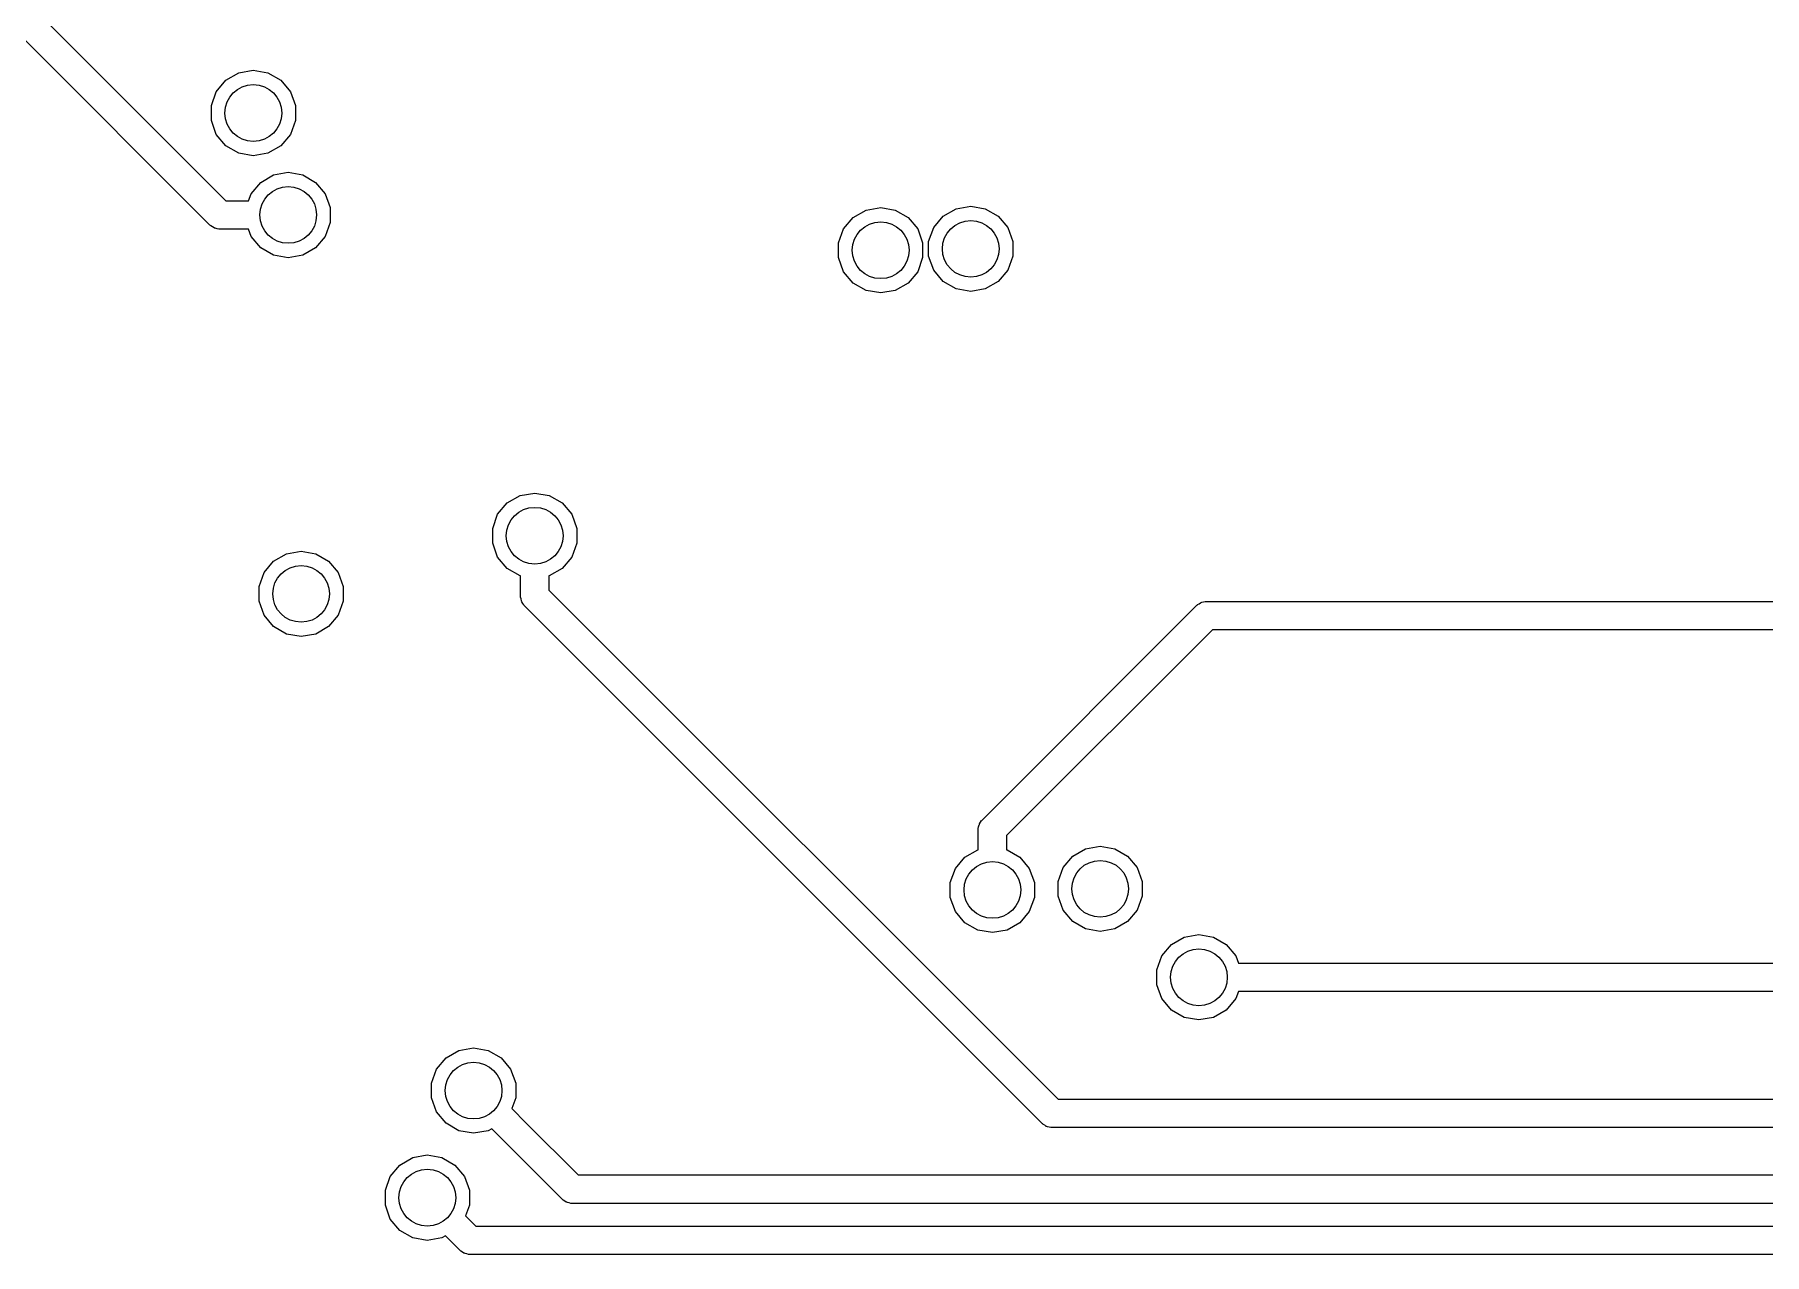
# Model space of a CAD drawing. Extents: x 85.4 to 167.1, y -165.3 to -88.8.
# Drawn here: x 119.91 to 132.11, y -124.92 to -116.32 of the extents above; entities that cross this region are included whole.
import ezdxf

# ---------------------------------------------------------------- set-up
doc = ezdxf.new("R2010")
doc.units = 0
doc.header["$MEASUREMENT"] = 0
doc.layers.add('BLACK', color=7, linetype='CONTINUOUS')

msp = doc.modelspace()

# ---------------------------------------------------------------- linework, layer by layer
at = {"layer": 'Black'}
for p, q in [((119.983, -116.214), (121.262, -117.493)), ((121.15, -117.664), (119.842, -116.356)), ((121.263, -116.643), (121.353, -116.591)), ((121.353, -116.591), (121.456, -116.573)), ((121.456, -116.573), (121.559, -116.591)), ((121.559, -116.591), (121.65, -116.643)), ((121.16, -116.822), (121.195, -116.724)), ((121.195, -116.724), (121.263, -116.643)), ((121.65, -116.643), (121.717, -116.724)), ((121.717, -116.724), (121.753, -116.822)), ((121.16, -116.926), (121.16, -116.822)), ((121.753, -116.822), (121.753, -116.926)), ((121.195, -117.025), (121.16, -116.926)), ((121.753, -116.926), (121.717, -117.025)), ((121.263, -117.105), (121.195, -117.025)), ((121.353, -117.157), (121.263, -117.105)), ((121.65, -117.105), (121.559, -117.157)), ((121.717, -117.025), (121.65, -117.105)), ((121.456, -117.175), (121.353, -117.157)), ((121.559, -117.157), (121.456, -117.175)), ((121.508, -117.363), (121.599, -117.31)), ((121.599, -117.31), (121.702, -117.292)), ((121.702, -117.292), (121.805, -117.31)), ((121.805, -117.31), (121.895, -117.363)), ((121.422, -117.493), (121.441, -117.443)), ((121.441, -117.443), (121.508, -117.363)), ((121.895, -117.363), (121.962, -117.443)), ((121.962, -117.443), (121.998, -117.541)), ((121.262, -117.493), (121.422, -117.493)), ((121.998, -117.541), (121.998, -117.646)), ((125.686, -117.611), (125.777, -117.559)), ((125.777, -117.559), (125.88, -117.541)), ((125.88, -117.541), (125.983, -117.559)), ((125.983, -117.559), (126.073, -117.611)), ((126.321, -117.601), (126.412, -117.549)), ((126.412, -117.549), (126.515, -117.53)), ((126.515, -117.53), (126.618, -117.549)), ((126.618, -117.549), (126.708, -117.601)), ((121.154, -117.667), (121.15, -117.664)), ((121.157, -117.67), (121.154, -117.667)), ((121.168, -117.677), (121.157, -117.67)), ((121.179, -117.684), (121.168, -117.677)), ((121.183, -117.685), (121.179, -117.684)), ((121.187, -117.687), (121.183, -117.685)), ((121.2, -117.69), (121.187, -117.687)), ((121.212, -117.693), (121.2, -117.69)), ((121.217, -117.693), (121.212, -117.693)), ((121.221, -117.693), (121.217, -117.693)), ((121.422, -117.693), (121.221, -117.693)), ((121.441, -117.744), (121.422, -117.693)), ((121.998, -117.646), (121.962, -117.744)), ((125.583, -117.79), (125.619, -117.691)), ((125.619, -117.691), (125.686, -117.611)), ((126.073, -117.611), (126.141, -117.691)), ((126.141, -117.691), (126.176, -117.79)), ((126.218, -117.779), (126.254, -117.681)), ((126.254, -117.681), (126.321, -117.601)), ((126.708, -117.601), (126.776, -117.681)), ((126.776, -117.681), (126.811, -117.779)), ((121.508, -117.824), (121.441, -117.744)), ((121.599, -117.876), (121.508, -117.824)), ((121.895, -117.824), (121.805, -117.876)), ((121.962, -117.744), (121.895, -117.824)), ((125.583, -117.894), (125.583, -117.79)), ((126.176, -117.79), (126.176, -117.894)), ((126.218, -117.884), (126.218, -117.779)), ((126.811, -117.779), (126.811, -117.884)), ((121.702, -117.895), (121.599, -117.876)), ((121.805, -117.876), (121.702, -117.895)), ((125.619, -117.993), (125.583, -117.894)), ((126.176, -117.894), (126.141, -117.993)), ((126.254, -117.982), (126.218, -117.884)), ((126.811, -117.884), (126.776, -117.982)), ((125.686, -118.073), (125.619, -117.993)), ((125.777, -118.125), (125.686, -118.073)), ((126.073, -118.073), (125.983, -118.125)), ((126.141, -117.993), (126.073, -118.073)), ((126.321, -118.062), (126.254, -117.982)), ((126.412, -118.115), (126.321, -118.062)), ((126.708, -118.062), (126.618, -118.115)), ((126.776, -117.982), (126.708, -118.062)), ((125.88, -118.143), (125.777, -118.125)), ((125.983, -118.125), (125.88, -118.143)), ((126.515, -118.133), (126.412, -118.115)), ((126.618, -118.115), (126.515, -118.133)), ((123.179, -119.704), (123.247, -119.624)), ((123.247, -119.624), (123.337, -119.572)), ((123.337, -119.572), (123.44, -119.554)), ((123.44, -119.554), (123.543, -119.572)), ((123.543, -119.572), (123.634, -119.624)), ((123.634, -119.624), (123.701, -119.704)), ((123.144, -119.803), (123.179, -119.704)), ((123.701, -119.704), (123.737, -119.803)), ((123.144, -119.907), (123.144, -119.803)), ((123.179, -120.005), (123.144, -119.907)), ((123.737, -119.907), (123.701, -120.005)), ((123.737, -119.803), (123.737, -119.907)), ((121.599, -120.034), (121.69, -119.982)), ((121.69, -119.982), (121.793, -119.964)), ((121.793, -119.964), (121.896, -119.982)), ((121.896, -119.982), (121.986, -120.034)), ((123.247, -120.086), (123.179, -120.005)), ((123.701, -120.005), (123.634, -120.086)), ((121.496, -120.213), (121.532, -120.115)), ((121.532, -120.115), (121.599, -120.034)), ((121.986, -120.034), (122.054, -120.115)), ((122.054, -120.115), (122.089, -120.213)), ((123.337, -120.138), (123.247, -120.086)), ((123.34, -120.138), (123.337, -120.138)), ((123.34, -120.279), (123.34, -120.138)), ((123.543, -120.138), (123.54, -120.138)), ((123.54, -120.138), (123.54, -120.238)), ((123.634, -120.086), (123.543, -120.138)), ((121.496, -120.317), (121.496, -120.213)), ((122.089, -120.213), (122.089, -120.317)), ((123.54, -120.238), (127.131, -123.829)), ((121.532, -120.416), (121.496, -120.317)), ((122.089, -120.317), (122.054, -120.416)), ((123.341, -120.283), (123.34, -120.279)), ((123.34, -120.288), (123.341, -120.283)), ((123.344, -120.3), (123.34, -120.288)), ((123.346, -120.313), (123.344, -120.3)), ((123.348, -120.317), (123.346, -120.313)), ((123.349, -120.321), (123.348, -120.317)), ((123.357, -120.332), (123.349, -120.321)), ((123.363, -120.343), (123.357, -120.332)), ((123.367, -120.346), (123.363, -120.343)), ((123.369, -120.35), (123.367, -120.346)), ((127.019, -124), (123.369, -120.35)), ((126.597, -121.858), (128.107, -120.347)), ((128.107, -120.347), (128.111, -120.345)), ((128.111, -120.345), (128.114, -120.341)), ((128.114, -120.341), (128.125, -120.335)), ((128.125, -120.335), (128.136, -120.327)), ((128.136, -120.327), (128.14, -120.326)), ((128.14, -120.326), (128.144, -120.324)), ((128.144, -120.324), (128.157, -120.322)), ((128.157, -120.322), (128.169, -120.318)), ((128.169, -120.318), (128.174, -120.319)), ((128.174, -120.319), (128.178, -120.318)), ((128.178, -120.318), (134.942, -120.318)), ((121.599, -120.496), (121.532, -120.416)), ((121.69, -120.548), (121.599, -120.496)), ((121.986, -120.496), (121.896, -120.548)), ((122.054, -120.416), (121.986, -120.496)), ((128.22, -120.518), (126.768, -121.97)), ((134.942, -120.518), (128.22, -120.518)), ((121.793, -120.566), (121.69, -120.548)), ((121.896, -120.548), (121.793, -120.566)), ((126.591, -121.864), (126.594, -121.862)), ((126.594, -121.862), (126.597, -121.858)), ((126.568, -121.92), (126.571, -121.907)), ((126.568, -121.924), (126.568, -121.92)), ((126.568, -121.929), (126.568, -121.924)), ((126.568, -122.069), (126.568, -121.929)), ((126.571, -121.907), (126.574, -121.894)), ((126.574, -121.894), (126.576, -121.891)), ((126.576, -121.891), (126.577, -121.886)), ((126.577, -121.886), (126.584, -121.876)), ((126.584, -121.876), (126.591, -121.864)), ((126.768, -121.97), (126.768, -122.069)), ((126.474, -122.122), (126.565, -122.07)), ((126.565, -122.07), (126.568, -122.069)), ((126.768, -122.069), (126.771, -122.07)), ((126.771, -122.07), (126.861, -122.122)), ((127.234, -122.114), (127.325, -122.062)), ((127.325, -122.062), (127.428, -122.044)), ((127.428, -122.044), (127.531, -122.062)), ((127.531, -122.062), (127.621, -122.114)), ((126.371, -122.301), (126.407, -122.202)), ((126.407, -122.202), (126.474, -122.122)), ((126.861, -122.122), (126.928, -122.202)), ((126.928, -122.202), (126.964, -122.301)), ((127.131, -122.293), (127.167, -122.194)), ((127.167, -122.194), (127.234, -122.114)), ((127.621, -122.114), (127.688, -122.194)), ((127.688, -122.194), (127.724, -122.293)), ((126.371, -122.405), (126.371, -122.301)), ((126.964, -122.301), (126.964, -122.405)), ((127.131, -122.397), (127.131, -122.293)), ((127.724, -122.293), (127.724, -122.397)), ((126.407, -122.504), (126.371, -122.405)), ((126.964, -122.405), (126.928, -122.504)), ((127.167, -122.496), (127.131, -122.397)), ((127.724, -122.397), (127.688, -122.496)), ((126.474, -122.584), (126.407, -122.504)), ((126.565, -122.636), (126.474, -122.584)), ((126.861, -122.584), (126.771, -122.636)), ((126.928, -122.504), (126.861, -122.584)), ((127.234, -122.576), (127.167, -122.496)), ((127.325, -122.628), (127.234, -122.576)), ((127.621, -122.576), (127.531, -122.628)), ((127.688, -122.496), (127.621, -122.576)), ((126.668, -122.654), (126.565, -122.636)), ((126.771, -122.636), (126.668, -122.654)), ((127.428, -122.646), (127.325, -122.628)), ((127.531, -122.628), (127.428, -122.646)), ((127.93, -122.738), (128.021, -122.686)), ((128.021, -122.686), (128.124, -122.668)), ((128.124, -122.668), (128.227, -122.686)), ((128.227, -122.686), (128.317, -122.738)), ((127.827, -122.917), (127.863, -122.818)), ((127.863, -122.818), (127.93, -122.738)), ((128.317, -122.738), (128.385, -122.818)), ((128.385, -122.818), (128.403, -122.869)), ((127.827, -123.021), (127.827, -122.917)), ((128.403, -122.869), (128.548, -122.869)), ((128.548, -122.869), (133.701, -122.869)), ((127.863, -123.119), (127.827, -123.021)), ((128.403, -123.069), (128.385, -123.119)), ((128.548, -123.069), (128.403, -123.069)), ((133.742, -123.069), (128.548, -123.069)), ((127.93, -123.2), (127.863, -123.119)), ((128.021, -123.252), (127.93, -123.2)), ((128.317, -123.2), (128.227, -123.252)), ((128.385, -123.119), (128.317, -123.2)), ((128.124, -123.27), (128.021, -123.252)), ((128.227, -123.252), (128.124, -123.27)), ((122.748, -123.617), (122.816, -123.537)), ((122.816, -123.537), (122.906, -123.485)), ((122.906, -123.485), (123.009, -123.467)), ((123.009, -123.467), (123.112, -123.485)), ((123.112, -123.485), (123.203, -123.537)), ((123.203, -123.537), (123.27, -123.617)), ((122.713, -123.715), (122.748, -123.617)), ((123.27, -123.617), (123.306, -123.715)), ((122.713, -123.82), (122.713, -123.715)), ((123.306, -123.715), (123.306, -123.82)), ((122.748, -123.918), (122.713, -123.82)), ((122.816, -123.998), (122.748, -123.918)), ((123.306, -123.82), (123.278, -123.895)), ((123.278, -123.895), (123.38, -123.997)), ((127.131, -123.829), (138.923, -123.829)), ((122.906, -124.051), (122.816, -123.998)), ((123.009, -124.069), (122.906, -124.051)), ((123.112, -124.051), (123.009, -124.069)), ((123.137, -124.037), (123.112, -124.051)), ((123.238, -124.138), (123.137, -124.037)), ((123.38, -123.997), (123.38, -123.997)), ((123.38, -123.997), (123.746, -124.363)), ((127.023, -124.002), (127.019, -124)), ((127.026, -124.006), (127.023, -124.002)), ((127.037, -124.012), (127.026, -124.006)), ((127.048, -124.02), (127.037, -124.012)), ((127.052, -124.021), (127.048, -124.02)), ((127.056, -124.023), (127.052, -124.021)), ((127.069, -124.025), (127.056, -124.023)), ((127.081, -124.029), (127.069, -124.025)), ((127.086, -124.028), (127.081, -124.029)), ((127.09, -124.029), (127.086, -124.028)), ((138.923, -124.029), (127.09, -124.029)), ((123.634, -124.534), (123.238, -124.138)), ((123.238, -124.138), (123.238, -124.138)), ((122.422, -124.373), (122.49, -124.293)), ((122.49, -124.293), (122.58, -124.24)), ((122.58, -124.24), (122.683, -124.222)), ((122.683, -124.222), (122.786, -124.24)), ((122.786, -124.24), (122.877, -124.293)), ((122.877, -124.293), (122.944, -124.373)), ((122.387, -124.471), (122.422, -124.373)), ((122.944, -124.373), (122.98, -124.471)), ((123.746, -124.363), (138.292, -124.363)), ((122.387, -124.576), (122.387, -124.471)), ((122.98, -124.471), (122.98, -124.576)), ((123.638, -124.537), (123.634, -124.534)), ((123.641, -124.54), (123.638, -124.537)), ((123.652, -124.547), (123.641, -124.54)), ((122.422, -124.674), (122.387, -124.576)), ((122.98, -124.576), (122.952, -124.651)), ((122.952, -124.651), (123.025, -124.723)), ((123.663, -124.554), (123.652, -124.547)), ((123.667, -124.555), (123.663, -124.554)), ((123.671, -124.557), (123.667, -124.555)), ((123.683, -124.56), (123.671, -124.557)), ((123.696, -124.563), (123.683, -124.56)), ((123.7, -124.563), (123.696, -124.563)), ((123.705, -124.563), (123.7, -124.563)), ((138.251, -124.563), (123.705, -124.563)), ((122.49, -124.754), (122.422, -124.674)), ((122.58, -124.806), (122.49, -124.754)), ((123.025, -124.723), (137.243, -124.723)), ((122.683, -124.825), (122.58, -124.806)), ((122.786, -124.806), (122.683, -124.825)), ((122.811, -124.792), (122.786, -124.806)), ((122.912, -124.894), (122.811, -124.792)), ((122.916, -124.897), (122.912, -124.894)), ((122.919, -124.9), (122.916, -124.897)), ((122.93, -124.907), (122.919, -124.9)), ((122.941, -124.914), (122.93, -124.907)), ((122.945, -124.915), (122.941, -124.914)), ((122.949, -124.917), (122.945, -124.915)), ((122.962, -124.92), (122.949, -124.917)), ((122.974, -124.923), (122.962, -124.92)), ((122.979, -124.923), (122.974, -124.923)), ((122.983, -124.923), (122.979, -124.923)), ((137.201, -124.923), (122.983, -124.923))]:
    msp.add_line(p, q, dxfattribs=at)
for centre in [(121.456, -116.874), (121.702, -117.593), (125.88, -117.842), (126.515, -117.832), (123.44, -119.855), (121.793, -120.265), (126.668, -122.353), (127.428, -122.345), (128.124, -122.969), (123.009, -123.768), (122.683, -124.523)]:
    msp.add_circle(centre, 0.2, dxfattribs=at)

doc.saveas('drawing.dxf')
